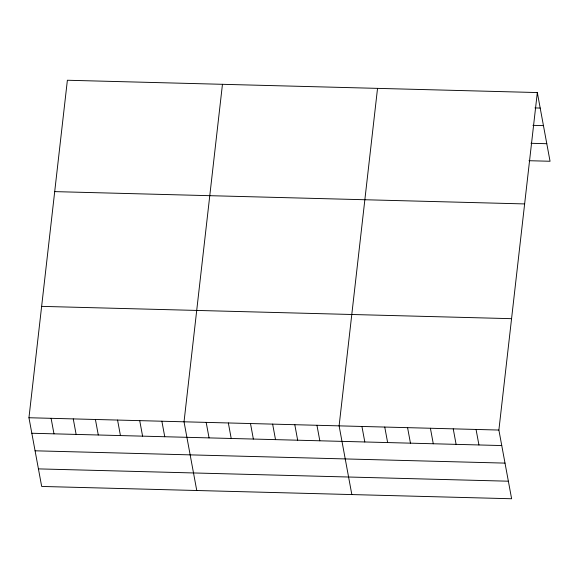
<?xml version="1.0" encoding="UTF-8"?>
<svg xmlns="http://www.w3.org/2000/svg" width="579" height="579" viewBox="0 0 579 579"><rect width="100%" height="100%" fill="white"/><g stroke="black" fill="none" stroke-linecap="round" stroke-linejoin="round"><path stroke-width="0.87" d="M537.319 92.553L498.881 430.045L511.619 498.751L41.681 486.447L28.95 417.741L67.381 80.249L537.319 92.553L550.05 161.259L528.982 160.709M222.459 84.31L184.028 421.801L196.759 490.507M377.537 88.37L339.106 425.862L351.837 494.567M534.924 107.926L540.193 108.063M532.912 125.346L543.442 125.621M530.994 143.295L546.793 143.708M54.701 191.62L524.632 203.924M41.63 306.371L511.568 318.674M28.95 417.741L498.881 430.045M31.823 433.251L501.754 445.555M35.08 450.802L505.011 463.113M38.431 468.889L508.362 481.2M476.054 429.444L478.934 444.961M453.234 428.851L456.107 444.361M430.407 428.25L433.28 443.76M407.58 427.657L410.453 443.167M384.753 427.056L387.633 442.566M361.933 426.462L364.806 441.972M316.952 425.283L319.825 440.793M294.798 424.704L297.671 440.214M272.644 424.125L275.517 439.635M250.49 423.539L253.363 439.056M228.336 422.959L231.209 438.469M206.182 422.381L209.055 437.89M161.874 421.223L164.747 436.732M139.72 420.644L142.593 436.153M117.566 420.057L120.439 435.574M95.412 419.478L98.285 434.988M73.258 418.899L76.131 434.409M51.104 418.32L53.977 433.83"/></g></svg>
